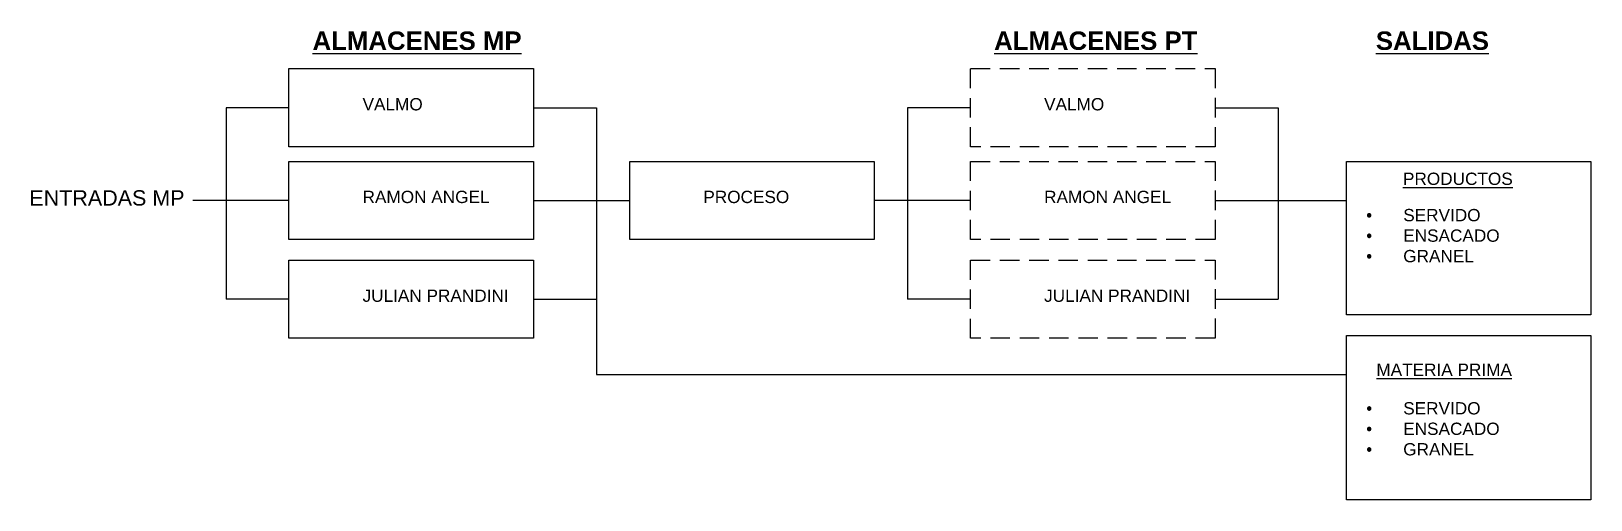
# Model space of a CAD drawing. Header units: millimetres. Extents: x 1953 to 4488, y 1301 to 2063.
import ezdxf

# ---------------------------------------------------------------- set-up
doc = ezdxf.new("R2010")
doc.units = ezdxf.units.MM
doc.linetypes.add('HIDDEN', pattern=[9.525, 6.35, -3.175])
doc.styles.get("Standard").update_dxf_attribs({"font": 'arial.ttf'})

msp = doc.modelspace()

# ---------------------------------------------------------------- linework, layer by layer
for p, q in [((2269.3, 1938.8), (2269.3, 1627.4)), ((2371.7, 1938.8), (2269.3, 1938.8)), ((2769.2, 1938.8), (2871.6, 1938.8)), ((2871.6, 1938.8), (2871.6, 1627.4)), ((3377.5, 1938.8), (3377.5, 1627.4)), ((3479.9, 1938.8), (3377.5, 1938.8)), ((3877.4, 1938.8), (3979.8, 1938.8)), ((3979.8, 1938.8), (3979.8, 1627.4)), ((2269.3, 1788), (2215.1, 1788)), ((2371.7, 1788), (2269.3, 1788)), ((2769.2, 1788), (2871.6, 1788)), ((2871.6, 1788), (2925.8, 1788)), ((3377.5, 1788), (3323.3, 1788)), ((3479.9, 1788), (3377.5, 1788)), ((3877.4, 1788), (3979.8, 1788)), ((3979.8, 1788), (4090.9, 1788)), ((2371.7, 1627.4), (2269.3, 1627.4)), ((2769.2, 1627.4), (2871.6, 1627.4)), ((2871.6, 1627.4), (2871.6, 1504.9)), ((3479.9, 1627.4), (3377.5, 1627.4)), ((3877.4, 1627.4), (3979.8, 1627.4)), ((2871.6, 1504.9), (4090.9, 1504.9))]:
    msp.add_line(p, q)
for points in [[(2371.7, 2002.4), (2769.2, 2002.4), (2769.2, 1875.2), (2371.7, 1875.2)], [(2371.7, 1851.6), (2769.2, 1851.6), (2769.2, 1724.5), (2371.7, 1724.5)], [(2925.8, 1851.6), (3323.3, 1851.6), (3323.3, 1724.5), (2925.8, 1724.5)], [(4090.9, 1851.6), (4488.4, 1851.6), (4488.4, 1601.8), (4090.9, 1601.8)], [(2371.7, 1691), (2769.2, 1691), (2769.2, 1563.8), (2371.7, 1563.8)], [(4090.9, 1568.5), (4488.4, 1568.5), (4488.4, 1300.9), (4090.9, 1300.9)]]:
    msp.add_lwpolyline(points, close=True)
at = {"linetype": 'HIDDEN', "ltscale": 5}
for points in [[(3479.9, 2002.4), (3877.4, 2002.4), (3877.4, 1875.2), (3479.9, 1875.2)], [(3479.9, 1851.6), (3877.4, 1851.6), (3877.4, 1724.5), (3479.9, 1724.5)], [(3479.9, 1691), (3877.4, 1691), (3877.4, 1563.8), (3479.9, 1563.8)]]:
    msp.add_lwpolyline(points, close=True, dxfattribs=at)

# ---------------------------------------------------------------- texts
at = {"attachment_point": 1}
for s, width, insert, char_height in [('\\pt1380;{\\fArial|b1|i0|c0|p34;\\LALMACENES MP}', 360.693, (2410, 2062.9), 30), ('\\pt1380;{\\fArial|b1|i0|c0|p34;\\LALMACENES PT}', 360.693, (3518.2, 2062.9), 30), ('\\pt1380;{\\fArial|b1|i0|c0|p34;\\LSALIDAS}', 210.473, (4138.9, 2062.9), 30), ('\\pt920;VALMO', 152.963, (2491.3, 1954.5), 20), ('\\pt920;VALMO', 152.963, (3599.5, 1954.5), 20), ('\\pt920;{\\LPRODUCTOS}', 237.887, (4183, 1833.2), 20), ('\\pt1150;ENTRADAS MP', 294.133, (1949.6, 1804.6), 25), ('\\pt920;RAMON ANGEL', 237.887, (2491.3, 1803.7), 20), ('\\pt920;PROCESO', 237.887, (3045.4, 1803.7), 20), ('\\pt920;RAMON ANGEL', 237.887, (3599.5, 1803.7), 20), ('\\pi-60,l60,t60;{\\fSymbol|b0|i0|c2|p18;·^I}SERVIDO\\P{\\fSymbol|b0|i0|c2|p18;·^I}ENSACADO\\P{\\fSymbol|b0|i0|c2|p18;·^I}GRANEL', 334.216, (4123.4, 1774.1), 20), ('\\pt920;JULIAN PRANDINI', 237.887, (2491.3, 1643), 20), ('\\pt920;JULIAN PRANDINI', 237.887, (3599.5, 1643), 20), ('\\pt920;{\\LMATERIA PRIMA}', 237.887, (4139.7, 1522.5), 20), ('\\pi-60,l60,t60;{\\fSymbol|b0|i0|c2|p18;·^I}SERVIDO\\P{\\fSymbol|b0|i0|c2|p18;·^I}ENSACADO\\P{\\fSymbol|b0|i0|c2|p18;·^I}GRANEL', 334.216, (4123.4, 1459.8), 20)]:
    msp.add_mtext_dynamic_manual_height_columns(s, width=width, gutter_width=12.5, heights=[0], dxfattribs=dict(at, insert=insert, char_height=char_height))

doc.saveas('drawing.dxf')
